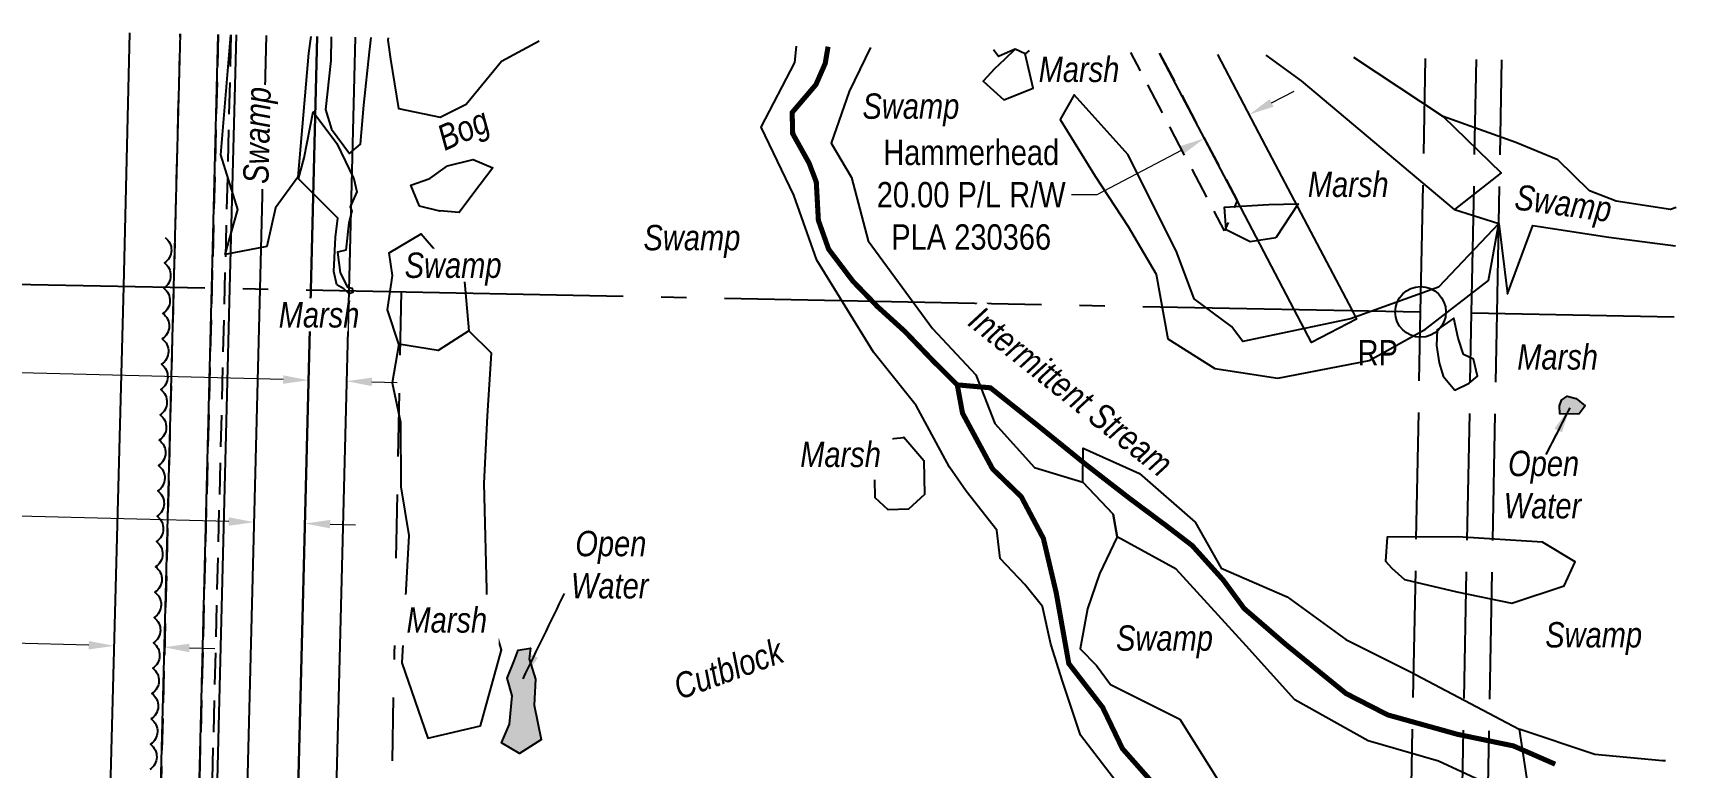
# Model space of a CAD drawing. Extents: x 411066 to 413434, y 6043286 to 6045393.
# Drawn here: x 411924 to 412572, y 6044044 to 6044334 of the extents above; entities that cross this region are included whole.
import ezdxf

# ---------------------------------------------------------------- set-up
doc = ezdxf.new("R2010")
doc.units = 0
doc.header["$LTSCALE"] = 5
doc.header["$PDSIZE"] = 0.5
for name, pattern in [('0', [1, 1, 0]), ('foc-ACCESSROAD', [3.75, 2.5, -1.25]), ('foc-LSD', [8, 5, -3]), ('foc-QUARTERLINE', [33, 25, -3, 2, -3]), ('foc-TIELINE', [1.875, 1.25, -0.625]), ('foc-UNSURVEYED', [12.5, 10, -2.5])]:
    doc.linetypes.add(name, pattern=pattern)
doc.layers.get('Defpoints').update_dxf_attribs({"color": 9})
for name, color, linetype in [('35', 37, 'Continuous'), ('F-AR', 190, 'foc-ACCESSROAD'), ('F-RW', 190, 'Continuous'), ('J000001482_Polygon', 7, 'Continuous'), ('L-BD', 7, 'Continuous'), ('L-QSEC', 8, 'foc-QUARTERLINE'), ('L-SECTION-LSD', 7, 'foc-LSD'), ('L-USEC', 7, 'foc-UNSURVEYED'), ('T-BUSH', 110, '0'), ('T-WATER', 160, 'Continuous'), ('T-WATER-H', 133, 'Continuous'), ('T-WATER-T', 170, 'Continuous'), ('WATERCOURSE', 146, 'foc-TIELINE'), ('WETLAND', 143, 'Continuous'), ('WETLAND-T', 146, 'Continuous')]:
    doc.layers.add(name, color=color, linetype=linetype)
doc.layers.add('F-RW-T', color=190, linetype='Continuous', lineweight=9)
doc.layers.add('T-TEXT', color=48, linetype='Continuous', lineweight=18)
doc.styles.add('80', font='', dxfattribs={"height": 10})
doc.styles.add('80CG', font='', dxfattribs={"height": 10})
doc.styles.add('80L', font='', dxfattribs={"height": 10})
doc.styles.add('foc-LtypeFont', font='', dxfattribs={"height": 7.35})
doc.styles.get('80').set_extended_font_data('Arial Narrow')
doc.styles.get('80CG').set_extended_font_data('Arial Narrow')
doc.styles.get('80L').set_extended_font_data('Arial Narrow')
doc.styles.get('foc-LtypeFont').set_extended_font_data('Arial Narrow')
doc.linetypes.add('foc-TOPO-flowdirection-NOLINE', pattern='A,0,[">",foc-LtypeFont,S=0.3,R=0,X=0,Y=-0.945],-20,[">",foc-LtypeFont,S=0.3,R=0,X=0,Y=-0.945],0', length=20)
doc.dimstyles.new('Compass 5 000', dxfattribs={"dimscale": 5, "dimtxt": 9, "dimasz": 2, "dimexe": 0.2, "dimexo": 0.0625, "dimgap": 0.5, "dimtad": 0, "dimtih": 1, "dimtoh": 1, "dimzin": 0, "dimdsep": 46, "dimtxsty": '80CG', "dimcen": 0.1, "dimse1": 1, "dimse2": 1, "dimclrd": 256, "dimclrt": 256, "dimaunit": 1, "dimadec": 4, "dimazin": 0, "dimtfac": 0.06, "dimtofl": 0, "dimtmove": 0, "dimatfit": 1, "dimfxl": 0.2, "dimtolj": 1, "dimtzin": 0, "dimlwd": -1, "dimarcsym": 0})

# ---------------------------------------------------------------- blocks, each defined once
blk = doc.blocks.new('*U33')
at = {"layer": '35', "color": 3}
blk.add_circle((0, 0), 10, dxfattribs=at)
at = {"layer": '35', "color": 3, "style": '80'}
blk.add_attdef('RP_001', (-24.86, -21.11), '', height=10, dxfattribs=at)
blk = doc.blocks.new('*D22')
at = {"layer": 'Defpoints', "color": 0, "transparency": 16777216}
for p in [(412397.24, 6044313.06), (412379.59, 6044303.77), (412385.61, 6044292.33)]:
    blk.add_point(p, dxfattribs=at)
at = {"layer": 'F-RW-T', "transparency": 16777216}
for p, q in [((412412.11, 6044306.28), (412420.96, 6044310.94)), ((412376.76, 6044287.67), (412343.19, 6044270)), ((412343.19, 6044270), (412333.19, 6044270))]:
    blk.add_line(p, q, dxfattribs=at)
for points in [[(412411.34, 6044307.75), (412412.89, 6044304.8), (412403.26, 6044301.62)], [(412375.99, 6044289.15), (412377.54, 6044286.2), (412385.61, 6044292.33)]]:
    blk.add_solid(points, dxfattribs=at)
at = {"layer": 'F-RW-T', "transparency": 16777216, "insert": (412293.65, 6044270), "char_height": 10, "attachment_point": 5, "style": '80CG'}
blk.add_mtext('\\A1;Hammerhead\\P20.00 P/L R/W\\PPLA 230366', dxfattribs=at)
blk = doc.blocks.new('*D23')
at = {"layer": 'Defpoints', "color": 0, "transparency": 16777216}
for p in [(411956.85, 6044136.62), (411976.53, 6044136.08), (411955.64, 6044092.16)]:
    blk.add_point(p, dxfattribs=at)
at = {"layer": 'F-RW-T', "transparency": 16777216}
for p, q in [((411945.64, 6044092.43), (411915.59, 6044093.24)), ((411985.32, 6044091.35), (411995.31, 6044091.08))]:
    blk.add_line(p, q, dxfattribs=at)
for points in [[(411945.69, 6044094.09), (411945.6, 6044090.76), (411955.64, 6044092.16)], [(411985.36, 6044093.02), (411985.27, 6044089.68), (411975.32, 6044091.62)]]:
    blk.add_solid(points, dxfattribs=at)
at = {"layer": 'F-RW-T', "transparency": 16777216, "insert": (411876.05, 6044093.24), "char_height": 10, "attachment_point": 5, "style": '80CG'}
blk.add_mtext('\\A1;Hammerhead\\P20.00 P/L R/W\\PPLA 230178', dxfattribs=at)
blk = doc.blocks.new('*D24')
at = {"layer": 'Defpoints', "color": 0, "transparency": 16777216}
for p in [(412011.32, 6044159.77), (412031.31, 6044159.26), (412010.83, 6044140.94)]:
    blk.add_point(p, dxfattribs=at)
at = {"layer": 'F-RW-T', "transparency": 16777216}
for p, q in [((412000.83, 6044141.2), (411918.09, 6044143.35)), ((412040.82, 6044140.16), (412050.81, 6044139.9))]:
    blk.add_line(p, q, dxfattribs=at)
for points in [[(412000.88, 6044142.87), (412000.79, 6044139.53), (412010.83, 6044140.94)], [(412040.86, 6044141.83), (412040.77, 6044138.5), (412030.82, 6044140.42)]]:
    blk.add_solid(points, dxfattribs=at)
at = {"layer": 'F-RW-T', "transparency": 16777216, "insert": (411878.55, 6044143.35), "char_height": 10, "attachment_point": 5, "style": '80CG'}
blk.add_mtext('\\A1;PGI\\P20.00 P/L R/W\\PPLA 151384', dxfattribs=at)
blk = doc.blocks.new('*D25')
at = {"layer": 'Defpoints', "color": 0, "transparency": 16777216}
for p in [(412047.29, 6044196.52), (412030.59, 6044130.79), (412045.58, 6044130.4)]:
    blk.add_point(p, dxfattribs=at)
at = {"layer": 'F-RW-T', "transparency": 16777216}
for p, q in [((412022.31, 6044197.17), (411918.72, 6044199.86)), ((412057.29, 6044196.26), (412067.29, 6044196))]:
    blk.add_line(p, q, dxfattribs=at)
for points in [[(412022.35, 6044198.84), (412022.27, 6044195.5), (412032.31, 6044196.91)], [(412057.33, 6044197.93), (412057.25, 6044194.6), (412047.29, 6044196.52)]]:
    blk.add_solid(points, dxfattribs=at)
at = {"layer": 'F-RW-T', "transparency": 16777216, "insert": (411879.63, 6044199.86), "char_height": 10, "attachment_point": 5, "style": '80CG'}
blk.add_mtext('\\A1;PGI\\P15.00 P/L R/W\\PPLA 190452\\P(Expired)', dxfattribs=at)
blk = doc.blocks.new('*D27')
at = {"layer": 'Defpoints', "color": 0, "transparency": 16777216}
for p in [(411990, 6044067.31), (411997, 6044067.13), (411989.06, 6044030.92)]:
    blk.add_point(p, dxfattribs=at)
at = {"layer": 'F-RW-T', "transparency": 16777216}
for p, q in [((411979.06, 6044031.18), (411913.87, 6044032.87)), ((412006.05, 6044030.48), (412016.05, 6044030.22))]:
    blk.add_line(p, q, dxfattribs=at)
for points in [[(411979.11, 6044032.84), (411979.02, 6044029.51), (411989.06, 6044030.92)], [(412006.09, 6044032.14), (412006.01, 6044028.81), (411996.05, 6044030.74)]]:
    blk.add_solid(points, dxfattribs=at)
at = {"layer": 'F-RW-T', "transparency": 16777216, "insert": (411875.12, 6044032.87), "char_height": 10, "attachment_point": 5, "style": '80CG'}
blk.add_mtext('\\A1;CNRL\\P7.00 P/L R/W\\PPlan 042 1618\\PPLA 991454', dxfattribs=at)

msp = doc.modelspace()

# ---------------------------------------------------------------- hatches: boundary and pattern name
at = {"layer": 'T-WATER-H'}
h = msp.add_hatch(color=256, dxfattribs=at)
h.dxf.hatch_style = 1
h.paths.add_polyline_path([(412532.275, 6044189.751), (412535.837, 6044186.832), (412533.458, 6044183.606), (412528.738, 6044183.537), (412525.783, 6044183.713), (412525.683, 6044186.827), (412526.406, 6044189.068), (412528.714, 6044190.639)])
h = msp.add_hatch(color=256, dxfattribs=at)
h.dxf.hatch_style = 1
h.paths.add_polyline_path([(412124.066, 6044055.261), (412124.131, 6044055.259), (412115.461, 6044049.669), (412108.387, 6044053.888), (412111.532, 6044061.247), (412112.607, 6044072.5), (412110.672, 6044079.473), (412113.435, 6044086.212), (412114.986, 6044090.492), (412119.872, 6044091.249), (412119.272, 6044087.1), (412121.754, 6044079.047), (412121.283, 6044068.791)])

# ---------------------------------------------------------------- linework, layer by layer
at = {"layer": 'F-AR', "flags": 128}
for points in [[(411953.401, 6043309.581), (411955.243, 6043370.559), (411955.819, 6043390.529), (411956.492, 6043409.479), (411957.31, 6043439.63), (411966.569, 6043740.428), (411966.153, 6043740.868), (411956.881, 6043750.663), (411957.471, 6043770.028), (411959.561, 6043850.497), (411969.345, 6043859.759), (411969.812, 6043860.201), (411979.22, 6044233.542), (411981.716, 6044333.486)], [(411968.414, 6043309.285), (411971.469, 6043409.182), (411972.391, 6043439.332), (411972.81, 6043453.045), (411973.268, 6043468.032), (411980.906, 6043717.815), (411981.363, 6043732.801), (411982.438, 6043767.981), (411982.824, 6043783.033), (411994.196, 6044233.246), (411996.721, 6044333.19)], [(411996.722, 6044333.19), (411994.2, 6044233.246), (411986.86, 6043942.753), (411985.973, 6043907.616), (411983.538, 6043811.219), (411976.551, 6043811.401), (411976.024, 6043791.416), (411983.03, 6043791.234), (411982.821, 6043783.033), (411982.467, 6043769.322), (411982.431, 6043767.981), (411981.358, 6043732.852), (411980.899, 6043717.815), (411980.606, 6043708.219), (411975.233, 6043532.306), (411974.622, 6043512.317), (411973.27, 6043468.032), (411972.813, 6043453.045), (411972.401, 6043439.332), (411971.469, 6043409.182), (411970.889, 6043390.132), (411970.281, 6043370.176), (411968.421, 6043309.285)], [(412001.715, 6044333.091), (411999.19, 6044233.148), (411987.814, 6043782.839), (411987.434, 6043767.832), (411986.359, 6043732.648), (411985.9, 6043717.662), (411978.263, 6043467.879), (411977.805, 6043452.893), (411977.387, 6043439.233), (411976.465, 6043409.083), (411973.411, 6043309.187)], [(412367.962, 6044325.858), (412398.544, 6044267.761), (412393.588, 6044255.755), (412356.567, 6044326.083)]]:
    msp.add_lwpolyline(points, dxfattribs=at)
at = {"layer": 'F-RW', "flags": 128}
for points in [[(411937.254, 6043440.026), (411947.14, 6043768.883), (411959.415, 6044233.934), (411961.857, 6044333.878)], [(411981.656, 6044333.487), (411979.059, 6044233.546), (411966.991, 6043769.156), (411957.229, 6043439.632)], [(411968.414, 6043309.285), (411971.469, 6043409.182), (411972.391, 6043439.332), (411972.81, 6043453.045), (411973.268, 6043468.032), (411980.906, 6043717.815), (411981.363, 6043732.801), (411982.438, 6043767.981), (411982.824, 6043783.033), (411994.196, 6044233.246), (411996.721, 6044333.19)], [(412003.722, 6044333.052), (412001.195, 6044233.108), (411989.809, 6043782.766), (411989.425, 6043767.773), (411988.969, 6043752.822), (411988.35, 6043732.587), (411987.892, 6043717.602), (411980.254, 6043467.819), (411979.796, 6043452.832), (411979.379, 6043439.194), (411978.457, 6043409.044), (411975.397, 6043309.147)], [(411987.381, 6043308.911), (411990.439, 6043408.807), (411991.363, 6043438.957), (411991.776, 6043452.466), (411992.235, 6043467.453), (411999.883, 6043717.235), (412000.342, 6043732.221), (412000.961, 6043752.414), (412001.418, 6043767.365), (412013.162, 6044232.872), (412015.684, 6044332.815)], [(412035.678, 6044332.421), (412033.157, 6044232.477), (412021.403, 6043766.635), (412020.946, 6043751.694), (412020.331, 6043731.611), (412019.872, 6043716.626), (412012.224, 6043466.843), (412011.765, 6043451.856), (412011.358, 6043438.562), (412010.435, 6043408.412), (412007.376, 6043308.516)], [(412007.376, 6043308.516), (412010.435, 6043408.412), (412011.358, 6043438.562), (412011.765, 6043451.856), (412012.224, 6043466.843), (412019.872, 6043716.626), (412020.331, 6043731.611), (412020.946, 6043751.694), (412021.403, 6043766.635), (412033.157, 6044232.477), (412035.678, 6044332.421)], [(412050.669, 6044332.124), (412048.147, 6044232.18), (412036.387, 6043766.075), (412035.929, 6043751.15), (412035.32, 6043731.154), (412034.861, 6043716.168), (412027.21, 6043466.386), (412026.752, 6043451.399), (412026.349, 6043438.267), (412025.528, 6043411.436), (412025.426, 6043408.117), (412022.368, 6043308.221)], [(412390.751, 6044325.408), (412408.445, 6044291.747), (412443.857, 6044224.38), (412445.612, 6044221.043), (412427.917, 6044211.741), (412421.036, 6044224.829), (412398.53, 6044267.74), (412367.948, 6044325.858)]]:
    msp.add_lwpolyline(points, dxfattribs=at)
at = {"layer": 'J000001482_Polygon'}
msp.add_polyline3d([(412048.317, 6044230.948, 0), (412048.377, 6044230.971, 0), (412048.403, 6044230.947, 0), (412048.317, 6044230.948, 0)], dxfattribs=at)
at = {"layer": 'L-QSEC'}
for p, q in [((411701.443, 6044239.045), (412470.895, 6044223.849)), ((412490.999, 6044223.452), (412570.831, 6044221.875))]:
    msp.add_line(p, q, dxfattribs=at)
at = {"layer": 'L-SECTION-LSD'}
msp.add_line((412068.81, 6044231.79), (412053.351, 6043427.696), dxfattribs=at)
at = {"layer": 'L-USEC'}
for p, q in [((412470.895, 6044223.849), (412472.81, 6044323.787)), ((412470.895, 6044223.849), (412472.81, 6044323.787)), ((412490.999, 6044223.464), (412492.914, 6044323.39)), ((412501.056, 6044223.271), (412502.971, 6044323.192)), ((412463.193, 6043821.803), (412470.895, 6044223.849)), ((412483.298, 6043821.417), (412490.999, 6044223.464)), ((412493.354, 6043821.225), (412501.056, 6044223.271))]:
    msp.add_line(p, q, dxfattribs=at)
at = {"layer": 'T-BUSH', "linetype": 'Continuous', "flags": 128}
msp.add_lwpolyline([(411975.755, 6044253.186, -0.5205671), (411975.466, 6044243.194, -0.5205671), (411975.177, 6044233.203, -0.5205671), (411974.888, 6044223.211, -0.5205671), (411974.599, 6044213.22, -0.5205671), (411974.31, 6044203.228, -0.5205671), (411974.021, 6044193.237, -0.5205671), (411973.732, 6044183.245, -0.5205671), (411973.443, 6044173.254, -0.5205671), (411973.154, 6044163.263, -0.5205671), (411972.865, 6044153.271, -0.5205671), (411972.576, 6044143.28, -0.5205671), (411972.286, 6044133.288, -0.5205671), (411971.997, 6044123.297, -0.5205671), (411971.708, 6044113.305, -0.5205671), (411971.419, 6044103.314, -0.5205671), (411971.13, 6044093.322, -0.5205671), (411970.841, 6044083.331, -0.5205671), (411970.552, 6044073.34, -0.5205671), (411970.263, 6044063.348, -0.5205671), (411969.974, 6044053.357, -0.5205671), (411969.685, 6044043.365, -0.5205671)], format="xyb", dxfattribs=at)
at = {"layer": 'T-WATER'}
for points in [[(412532.275, 6044189.751, 0), (412535.837, 6044186.832, 0), (412533.458, 6044183.606, 0), (412528.738, 6044183.537, 0), (412525.783, 6044183.713, 0), (412525.683, 6044186.827, 0), (412526.406, 6044189.068, 0), (412528.714, 6044190.639, 0), (412532.275, 6044189.751, 0)], [(412124.066, 6044055.261, 0), (412124.131, 6044055.259, 0), (412115.461, 6044049.669, 0), (412108.387, 6044053.888, 0), (412111.532, 6044061.247, 0), (412112.607, 6044072.5, 0), (412110.672, 6044079.473, 0), (412113.435, 6044086.212, 0), (412114.986, 6044090.492, 0), (412119.872, 6044091.249, 0), (412119.272, 6044087.1, 0), (412121.754, 6044079.047, 0), (412121.283, 6044068.791, 0), (412124.066, 6044055.261, 0)]]:
    msp.add_polyline3d(points, dxfattribs=at)
at = {"layer": 'WATERCOURSE', "linetype": 'foc-TOPO-flowdirection-NOLINE', "flags": 128}
for points in [[(412440.504, 6043968.783), (412433.992, 6043982.127), (412416.845, 6044001.487), (412400.338, 6044010.722), (412379.06, 6044024.378), (412372.921, 6044029.435), (412353.278, 6044051.667), (412345.451, 6044067.976), (412332.138, 6044085.182), (412327.183, 6044113.05), (412322.105, 6044134.548), (412313.386, 6044150.98), (412302.081, 6044161.934), (412290.215, 6044183.915), (412288.158, 6044195.076), (412278.401, 6044204.759), (412267.526, 6044216.106), (412256.669, 6044225.956), (412247.013, 6044235.928), (412237.424, 6044248.563), (412233.373, 6044259.97), (412232.554, 6044275.014), (412229.763, 6044282.435), (412223.24, 6044294.151), (412223.027, 6044302.474), (412232.406, 6044313.464), (412236.087, 6044321.867), (412237.187, 6044328.441)], [(412523.947, 6044045.518), (412507.492, 6044052.72), (412485.42, 6044057.292), (412457.918, 6044064.944), (412441.493, 6044073.36), (412417.722, 6044092.715), (412401.235, 6044106.961), (412393.02, 6044118.151), (412380.775, 6044131.74), (412370.474, 6044139.616), (412356.045, 6044150.361), (412338.835, 6044163.703), (412319.343, 6044179.514), (412301.239, 6044193.921), (412288.158, 6044195.076)]]:
    msp.add_lwpolyline(points, dxfattribs=at)
at = {"layer": 'WETLAND'}
for points in [[(412033.237, 6044332.469), (412032.319, 6044325.875), (412028.142, 6044277.015), (412019.332, 6044264.841), (412015.908, 6044249.701), (411999.456, 6044246.501), (412004.405, 6044264.206), (411997.745, 6044285.758), (412001.593, 6044333.094)], [(412041.187, 6044332.312), (412041.063, 6044322.961), (412039.052, 6044303.642), (412041.293, 6044295.969), (412048.501, 6044286.336), (412052.856, 6044290.035), (412054.151, 6044305.369), (412056.387, 6044326.462), (412056.983, 6044332)], [(412063.761, 6044331.866), (412063.607, 6044331.043), (412064.679, 6044323.541), (412067.76, 6044304.019), (412084.185, 6044300.648), (412094.456, 6044305.711), (412108.425, 6044322.732), (412123.193, 6044330.692)], [(412379.316, 6044001.512), (412336.723, 6044056.913), (412329.674, 6044078.24), (412325.031, 6044092.794), (412321.828, 6044107.74), (412314.755, 6044116.394), (412305.046, 6044126.589), (412303.794, 6044137.76), (412291.633, 6044153.217), (412285.135, 6044162.584), (412271.985, 6044186.942), (412255.163, 6044208.03), (412232.794, 6044244.307), (412223.629, 6044269.867), (412210.748, 6044296.652), (412224.105, 6044322.134), (412224.742, 6044328.687)], [(412253.913, 6044328.11), (412245.567, 6044310.718), (412238.4, 6044290.448), (412246.446, 6044276.838), (412253.007, 6044251.816), (412278.443, 6044217.348), (412295.44, 6044199), (412303.017, 6044179.881), (412318.669, 6044162.456), (412337.714, 6044156.674), (412349.572, 6044144.035), (412351.212, 6044135.164), (412344.288, 6044120.583), (412339.517, 6044106.779), (412336.634, 6044091.06), (412343.033, 6044084.46), (412348.574, 6044076.929), (412375.898, 6044063.282), (412390.792, 6044039.566)], [(412316.448, 6044326.875), (412314.968, 6044325.564), (412310.945, 6044327.516), (412304.73, 6044324.631), (412304.469, 6044324.562), (412302.485, 6044327.151)], [(412444.394, 6044324.349), (412479.843, 6044300.879), (412502.65, 6044278.739), (412484.19, 6044264.221), (412484.19, 6044264.221), (412423.897, 6044314.902), (412409.948, 6044325.029)], [(412571.657, 6044264.992), (412569.451, 6044264.185), (412547.984, 6044267.581), (412537.445, 6044271.637), (412524.939, 6044283.824), (412508.469, 6044290.691), (412479.843, 6044300.879), (412502.65, 6044278.739), (412484.19, 6044264.221), (412501.796, 6044258.77), (412505.122, 6044230.93), (412515.18, 6044257.935), (412545.122, 6044253.294), (412571.369, 6044249.931)], [(412567.477, 6044046.796), (412566.339, 6044046.83), (412539.586, 6044049.325), (412509.731, 6044059.371), (412514.278, 6044029.859), (412531.161, 6044025.951), (412549.472, 6044018.912), (412563.041, 6044006.143), (412566.635, 6044002.836)]]:
    msp.add_lwpolyline(points, dxfattribs=at)
for points in [[(412306.789, 6044323.404), (412302.814, 6044319.636), (412298.399, 6044314.771), (412306.487, 6044307.483), (412318.061, 6044312.047), (412314.968, 6044325.564), (412310.945, 6044327.516)], [(412450.532, 6044204.628), (412472.798, 6044217.065), (412497.66, 6044236.198), (412501.796, 6044258.77), (412477.894, 6044233.552), (412443.199, 6044221.085), (412400.737, 6044212.193), (412396.315, 6044218.048), (412381.588, 6044228.981), (412374.755, 6044247.22), (412355.604, 6044285.783), (412334.27, 6044309.41), (412328.796, 6044299.735), (412342.56, 6044277.377), (412355.567, 6044257.497), (412366.587, 6044238.75), (412371.17, 6044213.247), (412389.774, 6044201.511), (412414.554, 6044197.667)], [(412043.396, 6044234.495), (412042.268, 6044239.734), (412043.001, 6044253.312), (412043.825, 6044260.815), (412028.316, 6044276.306), (412030.581, 6044284.641), (412034.093, 6044302.788), (412043.515, 6044290.305), (412050.229, 6044276.362), (412051.29, 6044271.161), (412048.783, 6044265.276), (412049.379, 6044263.56), (412048.229, 6044258.971), (412046.954, 6044248.131), (412043.685, 6044247.359), (412044.82, 6044239.253), (412047.667, 6044233.669), (412049.46, 6044233.262), (412049.732, 6044231.482), (412048.377, 6044230.971), (412046.224, 6044232.96)], [(412076.034, 6044265.516), (412072.608, 6044273.874), (412080.139, 6044276.436), (412087.136, 6044281.411), (412097.277, 6044283.928), (412104.993, 6044280.617), (412097.439, 6044270.77), (412091.719, 6044263.059), (412084.092, 6044263.685), (412084.059, 6044263.63)], [(412413.784, 6044253.06), (412403.638, 6044251.491), (412394.226, 6044256.274), (412393.565, 6044265.128), (412410.974, 6044266.266), (412411.037, 6044266.228), (412422.654, 6044266.48)], [(412095.482, 6044216.45), (412083.383, 6044208.579), (412067.924, 6044211.176), (412063.403, 6044224.667), (412065.475, 6044238.225), (412064.135, 6044247.106), (412076.678, 6044254.611), (412083.189, 6044247.081), (412082.994, 6044247.029), (412093.343, 6044241.746)], [(412487.737, 6044207.02), (412485.645, 6044213.502), (412484.004, 6044221.362), (412477.419, 6044216.769), (412477.182, 6044210.583), (412478.246, 6044203.774), (412479.84, 6044198.553), (412484.35, 6044193.019), (412490.017, 6044195.712), (412493.376, 6044198.476), (412491.682, 6044205.242)], [(412069.031, 6044085.517), (412079.314, 6044055.71), (412100.182, 6044060.571), (412108.463, 6044090.654), (412102.776, 6044109.168), (412101.603, 6044156.189), (412102.92, 6044182.825), (412104.497, 6044207.592), (412095.482, 6044216.45), (412083.383, 6044208.579), (412067.924, 6044211.176), (412065.317, 6044195.9), (412068.606, 6044180.388), (412068.694, 6044154.883), (412071.915, 6044135.709)], [(412275.226, 6044151.802), (412268.954, 6044146.006), (412260.87, 6044145.847), (412255.79, 6044150.524), (412255.602, 6044157.944), (412260.838, 6044164.068), (412260.294, 6044173.635), (412267.089, 6044174.339), (412267.028, 6044174.507), (412275, 6044165.267)], [(412509.731, 6044059.371), (412514.278, 6044029.859), (412477.925, 6044046.749), (412450.223, 6044054.718), (412421.217, 6044070.927), (412402.029, 6044092.189), (412374.485, 6044122.466), (412351.212, 6044135.164), (412349.572, 6044144.035), (412337.714, 6044156.674), (412337.84, 6044170.1), (412360.036, 6044160.137), (412382.017, 6044140.927), (412392.211, 6044122.814), (412392.183, 6044122.827), (412392.215, 6044122.807), (412392.211, 6044122.814), (412418.306, 6044111.545), (412441.37, 6044094.655), (412466.647, 6044082.028)], [(412464.563, 6044118.281), (412485.13, 6044113.47), (412506.801, 6044109.042), (412527.508, 6044115.841), (412531.816, 6044125.304), (412519.015, 6044133.116), (412485.378, 6044135.149), (412457.755, 6044135.004), (412457.095, 6044125.54), (412459.57, 6044122.782)]]:
    msp.add_lwpolyline(points, close=True, dxfattribs=at)

# ---------------------------------------------------------------- block references
at = {"layer": 'L-BD', "xscale": 0.9995569999999999, "yscale": 0.9995569999999999, "zscale": 0.9995569999999999}
msp.add_blockref('*U33', (412470.895, 6044223.849), dxfattribs=at).add_auto_attribs({'RP_001': 'RP'})

# ---------------------------------------------------------------- texts
at = {"layer": 'T-TEXT', "insert": (412175.236, 6044080.204), "char_height": 9.99563, "attachment_point": 1, "rotation": 20, "style": '80L'}
msp.add_mtext_dynamic_manual_height_columns('{\\fArial Narrow|b0|i1|c0|p34;Cutblock}', width=10.58925, gutter_width=44.98, heights=[0], dxfattribs=at)
at = {"layer": 'T-WATER-T', "char_height": 10, "width": 20.45471, "attachment_point": 1, "style": '80L'}
for insert in [(412508.499, 6044169.086), (412140.644, 6044137.515)]:
    msp.add_mtext('\\pi-3.1219;{\\fArial Narrow|b0|i1|c0|p34;Open\\P\\pi-4.83063;Water}', dxfattribs=dict(at, insert=insert))
at = {"layer": 'WETLAND-T', "char_height": 10, "width": 20.45471, "attachment_point": 1, "style": '80L'}
for s, insert in [('\\pi-5.26719;{\\fArial Narrow|b0|i1|c0|p34;Marsh}', (412325.52, 6044324.503)), ('\\pi-8.34018;{\\fArial Narrow|b0|i1|c0|p34;Swamp}', (412259.11, 6044309.987)), ('\\pi-8.34018;{\\fArial Narrow|b0|i1|c0|p34;Swamp}', (412528.379, 6044101.531))]:
    msp.add_mtext(s, dxfattribs=dict(at, insert=insert))
for s, insert, rotation in [('\\pi0.29898;{\\fArial Narrow|b0|i1|c0|p34;Bog}', (412081.664, 6044296.268), 23.974456), ('\\pi-8.34018;{\\fArial Narrow|b0|i1|c0|p34;Swamp}', (412517.177, 6044273.143), 352.329033)]:
    msp.add_mtext(s, dxfattribs=dict(at, insert=insert, rotation=rotation))
at = {"layer": 'WETLAND-T', "char_height": 10, "width": 31.64161, "attachment_point": 1, "style": '80L', "bg_fill": 3, "box_fill_scale": 1.15, "bg_fill_color": 256, "bg_fill_true_color": 256, "bg_fill_transparency": 0}
for s, insert in [('\\pi-2.74673;{\\fArial Narrow|b0|i1|c0|p34;Swamp}', (412167.158, 6044258.149)), ('\\pi0.32626;{\\fArial Narrow|b0|i1|c0|p34;Marsh}', (412508.661, 6044211.121))]:
    msp.add_mtext(s, dxfattribs=dict(at, insert=insert))

# ---------------------------------------------------------------- dimensions: what is measured, and where the dimension line sits
at = {"layer": 'F-RW-T'}
for base, p1, p2, angle, text, picture, middle in [((412010.83, 6044140.94), (412031.309, 6044159.256), (412011.318, 6044159.774), 178.514438, 'PGI\\P20.00 P/L R/W\\PPLA 151384', '*D24', (411878.552, 6044143.345)), ((411955.64, 6044092.155), (411976.527, 6044136.083), (411956.846, 6044136.617), 178.446145, 'Hammerhead\\P20.00 P/L R/W\\PPLA 230178', '*D23', (411876.049, 6044093.242)), ((411989.06, 6044030.917), (411996.998, 6044067.127), (411990.005, 6044067.309), 178.5125, 'CNRL\\P7.00 P/L R/W\\PPlan 042 1618\\PPLA 991454', '*D27', (411875.118, 6044032.87))]:
    dim = msp.add_linear_dim(base=base, p1=p1, p2=p2, angle=angle, text=text, dimstyle='Compass 5 000', override={"dimtxt": 10, "dimclre": 256, "dimtfillclr": 256}, dxfattribs=at)
    dim.commit()
    dim.dimension.update_dxf_attribs({"geometry": picture, "text_midpoint": middle, "dimtype": 161})

# ---------------------------------------------------------------- leaders
at = {"layer": 'T-WATER-T', "path_type": 1}
for points in [[(412529.703, 6044186.02), (412520.33, 6044167.673)], [(412116.886, 6044079.197), (412133.244, 6044112.763)]]:
    msp.add_leader(points, dimstyle='Compass 5 000', override={"dimgap": 0.5, "dimtad": 0}, dxfattribs=at)

# ---------------------------------------------------------------- next in the draw order: texts
at = {"layer": 'WETLAND-T', "insert": (412006.44, 6044274.053), "char_height": 10, "width": 38.04679, "attachment_point": 1, "rotation": 88.511576, "style": '80L', "bg_fill": 3, "box_fill_scale": 1.15, "bg_fill_color": 256, "bg_fill_true_color": 256, "bg_fill_transparency": 0}
msp.add_mtext('\\pi0.45587;{\\fArial Narrow|b0|i1|c0|p34;Swamp}', dxfattribs=at)
at = {"layer": 'WETLAND-T', "char_height": 10, "attachment_point": 1, "style": '80L', "bg_fill": 3, "box_fill_scale": 1.15, "bg_fill_color": 256, "bg_fill_true_color": 256, "bg_fill_transparency": 0}
for s, insert, width in [('\\pi-2.74673;{\\fArial Narrow|b0|i1|c0|p34;Swamp}', (412072.969, 6044247.262), 31.64161), ('\\pi-5.26719;{\\fArial Narrow|b0|i1|c0|p34;Marsh}', (412025.805, 6044227.703), 20.45471), ('\\pi2.52977;{\\fArial Narrow|b0|i1|c0|p34;Swamp}', (412348.253, 6044100.254), 42.19461)]:
    msp.add_mtext(s, dxfattribs=dict(at, insert=insert, width=width))
at = {"layer": 'WETLAND-T', "char_height": 10, "width": 31.64161, "attachment_point": 1, "style": '80L', "bg_fill": 2}
for insert in [(412225.889, 6044172.652), (412070.587, 6044107.388)]:
    msp.add_mtext('\\pi0.32626;{\\fArial Narrow|b0|i1|c0|p34;Marsh}', dxfattribs=dict(at, insert=insert))

# ---------------------------------------------------------------- next in the draw order: linework, layer by layer
at = {"layer": 'WATERCOURSE', "const_width": 2, "flags": 128}
for points in [[(412440.504, 6043968.783), (412433.992, 6043982.127), (412416.845, 6044001.487), (412400.338, 6044010.722), (412379.06, 6044024.378), (412372.921, 6044029.435), (412353.278, 6044051.667), (412345.451, 6044067.976), (412332.138, 6044085.182), (412327.183, 6044113.05), (412322.105, 6044134.548), (412313.386, 6044150.98), (412302.081, 6044161.934), (412290.215, 6044183.915), (412288.158, 6044195.076), (412278.401, 6044204.759), (412267.526, 6044216.106), (412256.669, 6044225.956), (412247.013, 6044235.928), (412237.424, 6044248.563), (412233.373, 6044259.97), (412232.554, 6044275.014), (412229.763, 6044282.435), (412223.24, 6044294.151), (412223.027, 6044302.474), (412232.406, 6044313.464), (412236.087, 6044321.867), (412237.187, 6044328.441)], [(412523.947, 6044045.518), (412507.492, 6044052.72), (412485.42, 6044057.292), (412457.918, 6044064.944), (412441.493, 6044073.36), (412417.722, 6044092.715), (412401.235, 6044106.961), (412393.02, 6044118.151), (412380.775, 6044131.74), (412370.474, 6044139.616), (412356.045, 6044150.361), (412338.835, 6044163.703), (412319.343, 6044179.514), (412301.239, 6044193.921), (412288.158, 6044195.076)]]:
    msp.add_lwpolyline(points, dxfattribs=at)

# ---------------------------------------------------------------- next in the draw order: dimensions: what is measured, and where the dimension line sits
at = {"layer": 'F-RW-T'}
dim = msp.add_linear_dim(base=(412047.294, 6044196.522), p1=(412030.591, 6044130.789), p2=(412045.579, 6044130.4), angle=358.514329, text='PGI\\P15.00 P/L R/W\\PPLA 190452\\P(Expired)', dimstyle='Compass 5 000', override={"dimtxt": 10, "dimclre": 256, "dimtfillclr": 256}, dxfattribs=at)
dim.commit()
dim.dimension.update_dxf_attribs({"geometry": '*D25', "text_midpoint": (411879.632, 6044199.857), "dimtype": 161})

# ---------------------------------------------------------------- next in the draw order: texts
at = {"layer": 'WETLAND-T', "insert": (412431.69, 6044279.159), "char_height": 10, "width": 20.45471, "attachment_point": 1, "style": '80L', "bg_fill": 3, "box_fill_scale": 1.15, "bg_fill_color": 256, "bg_fill_true_color": 256, "bg_fill_transparency": 0}
msp.add_mtext('\\pi-5.26719;{\\fArial Narrow|b0|i1|c0|p34;Marsh}', dxfattribs=at)
at = {"layer": 'WETLAND-T', "insert": (412297.728, 6044226.972), "char_height": 10, "width": 97.33056, "attachment_point": 1, "rotation": 321.488017, "style": '80L', "bg_fill": 3, "box_fill_scale": 1.15, "bg_fill_color": 256, "bg_fill_true_color": 256, "bg_fill_transparency": 0}
msp.add_mtext('\\pi0.32626;{\\fArial Narrow|b0|i1|c0|p34;Intermittent Stream}', dxfattribs=at)

# ---------------------------------------------------------------- next in the draw order: dimensions: what is measured, and where the dimension line sits
at = {"layer": 'F-RW-T'}
dim = msp.add_linear_dim(base=(412385.612, 6044292.328), p1=(412397.241, 6044313.061), p2=(412379.589, 6044303.769), angle=207.762296, text='Hammerhead\\P20.00 P/L R/W\\PPLA 230366', dimstyle='Compass 5 000', override={"dimtxt": 10, "dimclre": 256, "dimtfillclr": 256}, dxfattribs=at)
dim.commit()
dim.dimension.update_dxf_attribs({"geometry": '*D22', "text_midpoint": (412293.651, 6044269.998), "dimtype": 161})

doc.saveas('drawing.dxf')
